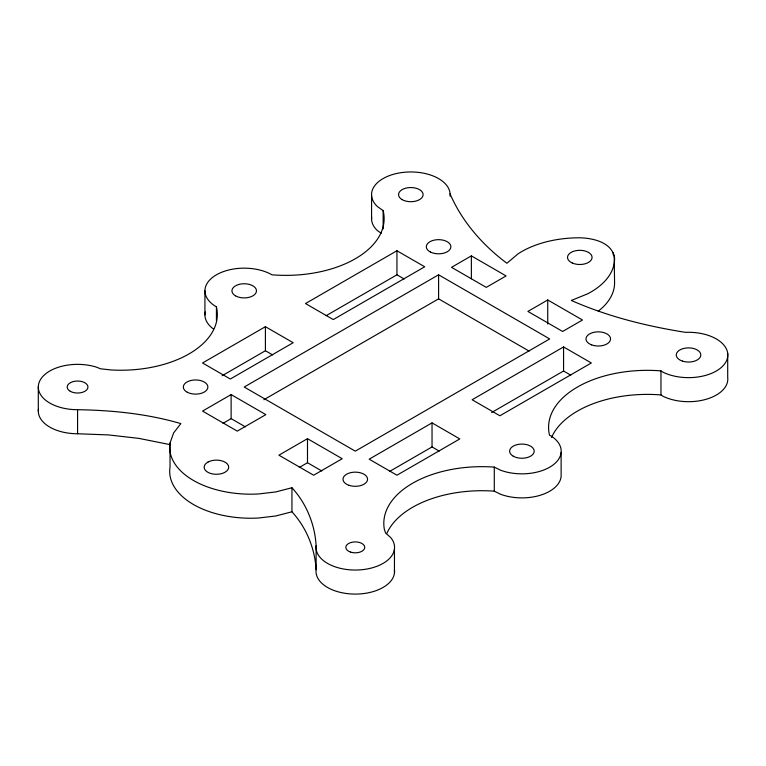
<?xml version="1.0" encoding="UTF-8"?>
<svg xmlns="http://www.w3.org/2000/svg" width="766" height="766" viewBox="0 0 766 766"><rect width="100%" height="100%" fill="white"/><g stroke="black" fill="none" stroke-linecap="round" stroke-linejoin="round"><path stroke-width="1.15" d="M170.033 443.016L173.595 432.962L180.853 423.608C147.378 413.793 112.363 410.25 77.577 409.705A39.277 22.674 0 0 1 39.64 381.162A39.277 22.674 0 0 1 97.215 367.393L100.26 368.752L110.955 369.949A96.602 55.774 0 0 0 216.433 306.869A39.277 22.674 0 0 1 216.433 274.803A39.277 22.674 0 0 1 271.968 274.803A98.326 56.77 0 0 0 383.153 210.612L377.447 206.581A39.277 22.674 0 0 1 399.469 172.924A39.277 22.674 0 0 1 450.082 193.922C462.118 221.757 482.724 245.225 506.9 263.255L518.055 253.833A81.656 47.138 0 0 1 579.355 237.795C592.721 238.015 611.996 242.18 614.562 257.769A81.684 47.157 0 0 1 587.675 293.818L571.321 300.444C607.639 316.492 646.475 326.182 685.599 332.358A39.277 22.674 0 0 1 725.842 362.059A39.277 22.674 0 0 1 662.916 372.152L660.962 370.888A98.68 56.971 0 0 0 549.528 435.222L551.118 436.007A39.277 22.674 0 0 1 551.75 465.91A39.277 22.674 0 0 1 500.485 470.171L494.29 467.107A98.182 56.684 0 0 0 384.388 529.517L385.643 533.098L390.641 537.493A39.277 22.674 0 0 1 362.644 569.636A39.277 22.674 0 0 1 316.119 545.708C314.922 524.375 306.39 503.501 291.942 487.741L275.722 491.935L258.314 493.984A81.167 46.86 0 0 1 170.033 443.016L170.033 467.069A81.167 46.86 0 0 0 258.314 518.036L275.722 515.987L291.942 511.784C306.39 527.554 314.922 548.427 316.119 569.76A39.277 22.674 0 0 0 355.501 594.09A39.277 22.674 0 0 0 394.423 569.511M265.409 326.689L202.54 362.979L230.317 379.017L293.177 342.718L265.409 326.689L265.409 350.742L222.121 375.733M396.941 250.75L305.49 303.547L333.267 319.575L424.709 266.779L396.941 250.75L396.941 274.803L326.048 315.736M231.121 394.586L202.54 411.083L237.259 431.124L265.84 414.626L231.121 394.586L231.121 418.638L245.417 426.882M438.592 274.803L244.201 387.031L355.28 451.164L549.682 338.936L438.592 274.803L438.592 298.845L263.849 399.737M471.368 255.873L451.528 267.334L486.247 287.374L506.087 275.923L471.368 255.873L471.368 278.786M222.954 423.349L231.121 418.638M307.492 438.679L278.91 455.176L313.629 475.217L342.21 458.719L307.492 438.679L307.492 462.721L321.787 470.975M547.738 299.966L527.898 311.427L562.617 331.467L582.457 320.006L547.738 299.966L547.738 324.018M299.324 467.442L307.492 462.721M432.034 422.889L369.174 459.179L396.941 475.217L459.811 438.918L432.034 422.889L432.034 446.942L389.779 471.329M563.565 346.95L472.115 399.747L499.892 415.775L591.333 362.979L563.565 346.95L563.565 371.003L491.638 412.529M38.453 409.111A39.277 22.674 0 0 0 77.577 433.757L108.466 434.916L138.838 438.372L170.291 444.673M386.907 533.26A98.182 56.684 0 0 1 494.29 491.159L500.485 494.223A39.277 22.674 0 0 0 561.124 476.423L561.124 452.38M396.941 274.803L404.142 278.958M438.592 298.845L529.105 351.106M563.565 371.003L570.766 375.158M265.409 350.742L272.61 354.897M432.034 446.942L439.234 451.097M551.539 437.491A98.68 56.971 0 0 1 660.962 394.94L662.916 396.204A39.277 22.674 0 0 0 706.233 399.258A39.277 22.674 0 0 0 727.7 377.322L727.7 353.27M381.257 233.314L377.447 230.633A39.277 22.674 0 0 1 371.654 217.027M660.962 370.888L660.962 394.94M614.188 255.145L614.562 281.811A81.684 47.157 0 0 1 598.265 311.159M613.231 252.579L613.231 254.867M494.29 467.107L494.29 491.159M450.082 193.922L450.082 196.211M394.452 549.021L394.452 573.073M383.153 210.612L383.153 228.929M371.567 195.349L371.567 219.392M316.119 545.708L316.119 569.76M291.942 487.741L291.942 511.784M216.433 306.869L216.433 320.609M204.924 290.831L204.924 314.883M77.577 409.705L77.577 433.757M38.3 387.031L38.3 411.083M213.494 329.026A39.277 22.674 0 0 1 205.259 311.925M208.151 461.965L206.092 463.382A12.275 7.086 0 0 0 208.524 472.622A12.275 7.086 0 0 0 224.706 472.43L226.765 471.023A12.275 7.086 0 0 0 224.333 461.783A12.275 7.086 0 0 0 208.151 461.965M513.23 456.182A12.275 7.086 0 0 0 533.768 453.003A12.275 7.086 0 0 0 518.735 444.318A12.275 7.086 0 0 0 513.23 456.182M349.143 485.366A12.275 7.086 0 0 0 367.556 479.229A12.275 7.086 0 0 0 349.143 473.091A12.275 7.086 0 0 0 349.143 485.366M430.32 251.976A12.275 7.086 0 0 0 450.58 248.261A12.275 7.086 0 0 0 434.887 239.988A12.275 7.086 0 0 0 430.32 251.976M187.249 392.23A12.275 7.086 0 0 0 207.567 388.611A12.275 7.086 0 0 0 191.988 380.262A12.275 7.086 0 0 0 187.249 392.23M591.63 344.892A12.275 7.086 0 0 0 610.54 339.281A12.275 7.086 0 0 0 592.673 332.626A12.275 7.086 0 0 0 591.63 344.892M70.233 391.273A10.379 5.994 0 0 0 87.602 388.582A10.379 5.994 0 0 0 74.886 381.238A10.379 5.994 0 0 0 70.233 391.273M682.401 361.102A12.275 7.086 0 0 0 700.813 354.964A12.275 7.086 0 0 0 682.401 348.827A12.275 7.086 0 0 0 682.401 361.102M572.24 262.997A12.275 7.086 0 0 0 591.955 258.401A12.275 7.086 0 0 0 575.209 250.836A12.275 7.086 0 0 0 572.24 262.997M235.535 295.848A12.275 7.086 0 0 0 256.064 292.65A12.275 7.086 0 0 0 241.003 283.995A12.275 7.086 0 0 0 235.535 295.848M350.55 552.104A9.479 5.467 0 0 0 364.76 547.364A9.479 5.467 0 0 0 350.55 542.634A9.479 5.467 0 0 0 350.55 552.104M402.15 199.639A12.275 7.086 0 0 0 422.679 196.469A12.275 7.086 0 0 0 407.646 187.785A12.275 7.086 0 0 0 402.15 199.639"/></g></svg>
